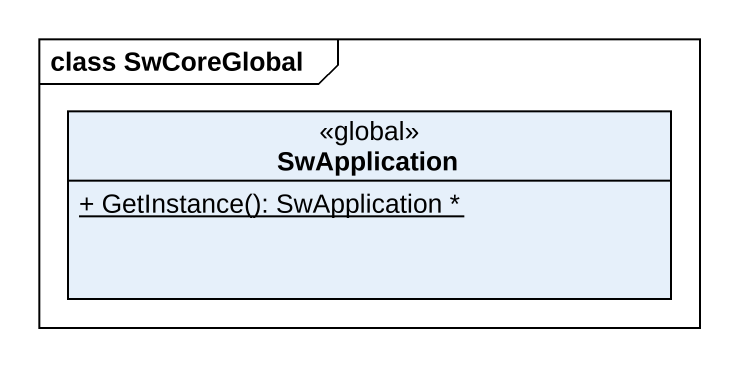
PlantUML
@startuml
mainframe class SwCoreGlobal
hide circle
hide empty members
skinparam classAttributeIconSize 0
class SwApplication <<global>> {
  {static} + GetInstance(): SwApplication *
}
@enduml
